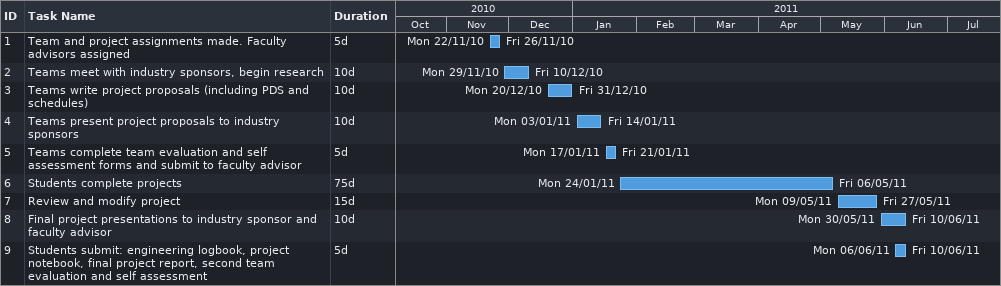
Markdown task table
| ID | Task | Duration | Start | Finish |
|---|---|---|---|---|
| 1 | Team and project assignments made. Faculty advisors assigned | 5d | 2010-11-22 | 2010-11-26 |
| 2 | Teams meet with industry sponsors, begin research | 10d | 2010-11-29 | 2010-12-10 |
| 3 | Teams write project proposals (including PDS and schedules) | 10d | 2010-12-20 | 2010-12-31 |
| 4 | Teams present project proposals to industry sponsors | 10d | 2011-01-03 | 2011-01-14 |
| 5 | Teams complete team evaluation and self assessment forms and submit to faculty advisor | 5d | 2011-01-17 | 2011-01-21 |
| 6 | Students complete projects | 75d | 2011-01-24 | 2011-05-06 |
| 7 | Review and modify project | 15d | 2011-05-09 | 2011-05-27 |
| 8 | Final project presentations to industry sponsor and faculty advisor | 10d | 2011-05-30 | 2011-06-10 |
| 9 | Students submit: engineering logbook, project notebook, final project report, second team evaluation and self assessment | 5d | 2011-06-06 | 2011-06-10 |
